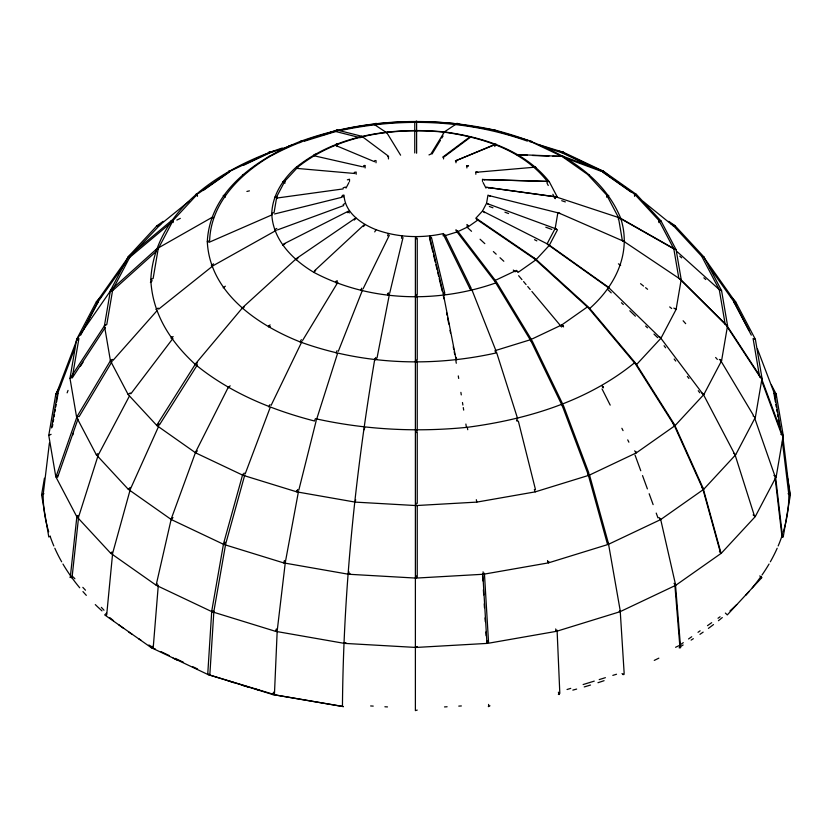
<?xml version="1.0" encoding="UTF-8"?>
<svg xmlns="http://www.w3.org/2000/svg" width="832" height="832" viewBox="0 0 832 832"><rect width="100%" height="100%" fill="white"/><g stroke="black" fill="none" stroke-linecap="round" stroke-linejoin="round"><path stroke-width="1.25" d="M702.884 393.515L702.998 394.222L660.046 337.147M342.451 706.389C343.387 589.774 355.441 473.45 374.868 358.53L376.802 359.122M242.757 474.25L223.558 543.618L211.734 611.104L207.75 674.024L209.882 674.201L213.866 611.364L225.659 544.076L244.795 474.906M153.234 647.535L158.298 585.218M429.52 238.16L429.645 236.839L443.31 293.842L455.926 358.665M106.673 615.004L112.632 553.311L130.27 489.403L158.392 426.899M76.939 515.954L70.314 577.013L72.01 577.855L78.624 516.88L98.228 455.083L129.459 395.98M49.4 443.009L43.15 494.822A372.85 215.259 0 0 0 48.693 531.794M771.399 384.966L776.183 394.066L783.234 435.427L776.183 476.788L755.279 516.568L721.344 553.218L675.678 585.343L620.027 611.718L556.535 631.311L487.646 643.375L416 647.452L344.354 643.375L275.465 631.311L211.973 611.718L156.322 585.343L110.656 553.218L76.721 516.568L55.817 476.788L48.766 435.427L55.817 394.066L60.601 384.966M51.594 427.939L57.346 394.233L74.537 349.034M52.374 426.858L52.79 424.372M53.217 421.876L53.643 419.39M54.07 416.894L54.496 414.409M54.922 411.913L55.349 409.427M55.765 406.931L56.191 404.446M56.618 401.95L58.105 393.234L55.817 394.066M50.315 536.078L48.797 536.983L41.6 494.822L44.429 478.202M730.496 296.265L735.675 301.87L755.373 339.342L762.018 378.321L755.373 417.29L735.675 454.771L703.706 489.31L660.67 519.574L608.234 544.419L548.413 562.879L483.506 574.246L416 578.094L348.494 574.246L283.587 562.879L223.766 544.419L171.33 519.574L128.294 489.31L96.325 454.771L76.627 417.29L69.982 378.321L76.627 339.342L96.325 301.87L101.504 296.265M72.53 375.97L78.915 338.51L76.627 339.342M668.772 221.333L675.054 225.753L703.851 256.849L721.573 290.597L727.563 325.686L721.573 360.776L703.851 394.524L675.054 425.62L636.314 452.878L589.098 475.249L535.226 491.868L476.788 502.112L416 505.565L355.212 502.112L296.774 491.868L242.902 475.249L195.686 452.878L156.946 425.62L128.149 394.524L110.427 360.776L104.437 325.686L110.427 290.597L128.149 256.849L156.946 225.753L163.228 221.333M160.961 223.943L130.302 256.266L112.705 289.765L106.766 324.594L104.437 325.686M539.791 144.986L563.337 152.246L603.522 171.288L636.501 194.49L661.014 220.958L676.104 249.683L681.2 279.552L676.104 309.421L661.014 338.146L636.501 364.614L634.566 362.773C587.194 401.398 527.041 419.442 467.282 427.305C416.52 432.39 365.238 429.77 315.401 418.673L314.517 421.013C271.669 409.926 230.038 392.818 195.499 364.614C170.685 341.806 152.329 314.08 150.8 279.552C154.523 209.986 222.508 167.534 282.298 148.044M197.434 196.331L197.434 194.147L173.139 220.386L158.184 248.851L153.14 278.46L150.8 279.552M207.303 241.696C209.768 190.913 257.005 158.621 300.05 141.513C362.482 118.737 431.205 115.981 495.862 130.374C545.522 143.354 599.955 167.658 620.682 218.192C631.883 252.72 615.451 285.823 589.524 308.63L587.59 306.79L561.922 324.844L530.65 339.664L494.978 350.678L495.862 353.007C431.205 367.401 362.482 364.655 300.05 341.879C257.005 324.771 209.768 292.479 207.303 241.696L209.633 240.604C210.933 203.091 239.595 174.45 270.078 156.354L268.434 156.499M560.238 213.564L557.908 212.472L555.183 228.446L557.461 229.809L549.255 245.43L535.933 259.823L517.993 272.449L516.339 270.4L494.842 280.592L496.132 282.797C437.466 303.597 369.47 301.881 314.007 272.449C292.698 259.802 272.667 239.772 271.762 213.564C272.438 195.187 282.776 179.327 296.067 167.294L298.012 166.951C338.634 134.732 393.38 127.369 443.685 132.111C481.801 137.28 522.33 149.822 547.102 181.116L549.255 181.698L557.461 197.319L555.183 196.487L555.183 198.671L552.874 194.282M341.702 196.238L344.042 195.146C344.885 212.659 361.182 223.787 376.022 229.684C397.54 237.546 421.242 238.493 443.539 233.532L444.434 235.862L457.278 231.899L468.53 226.564L477.776 220.064L475.831 218.223L482.487 211.047L486.574 203.247L487.958 195.146L490.298 196.238M787.571 478.202L790.4 494.822L783.203 536.983L781.685 536.078M443.144 235.841L443.383 234.499L444.974 234.759L471.172 288.236M298.272 492.586L285.324 562.328L277.202 630.75L274.456 693.961L272.334 694.034M375.284 359.871L375.742 357.458M387.858 295.235L388.315 292.822M364.26 429.718L364.718 427.305M401.502 238.306L401.96 235.893M355.212 502.112L355.67 499.699M348.494 574.246L348.951 571.834M377.052 357.864L389.376 294.497L387.473 293.706M196.102 195.582L196.498 193.825M156.239 584.719L171.288 518.762L195.718 451.87L228.602 386.62M487.583 203.726L556.182 228.935M702.894 489.081L703.102 488.207L674.45 424.528L635.898 363.522L635.502 364.042L674.17 425.214L702.894 489.081L720.585 553.186M389.678 293.259L403.021 237.567M298.823 490.079L316.254 420.451M316.649 419.214L337.48 353.694M77.969 419.026L57.585 477.318L56.191 476.216L77.054 416.541L110.947 359.861M72.654 435.146L73.507 432.734M67.132 392.839L68.026 390.416M297.367 166.556L296.681 168.386L354.838 173.503M245.253 473.699L270.109 407.711M56.43 393.598L76.846 339.914M336.138 353.007L337.022 350.678M360.807 290.493L361.691 288.163M387.566 235.862L388.461 233.532M296.774 491.868L297.658 489.538M284.471 560.55L283.587 562.879L284.471 562.734M276.359 628.971L275.465 631.311L276.359 631.155M273.614 692.182L272.719 694.522L207.99 674.544L151.258 647.66L104.697 614.91L106.631 613.07M338.343 351.25L362.544 289.942M660.036 337.678L607.849 286.801L548.298 244.421L483.673 211.65M674.17 425.214L674.45 424.528M228.706 172.432L229.476 170.737M271.118 405.35L301.943 341.526M363.106 288.777L389.303 235.31M83.502 329.347L97.76 302.214M80.694 335.13L98.478 301.288L96.325 301.87L97.76 302.942M346.008 188.115L348.93 182.541M555.183 228.446L547.102 243.818L549.255 245.43M675.449 584.21L674.887 585.229L679.962 647.629L680.514 646.526L675.449 584.21L660.452 518.44L659.838 519.262M300.05 341.879L301.35 339.664M335.868 282.797L337.158 280.592M268.663 406.858L269.963 404.643M374.722 231.899L376.022 229.684M242.902 475.249L244.202 473.034M223.766 544.419L225.056 542.214M315.255 154.076L314.236 155.813L362.45 166.764M79.061 416.707L112.185 361.306M302.609 340.434L337.761 282.454L335.982 281.247M459.347 124.571L457.132 123.396L444.527 131.789L430.862 154.107L428.979 154.908M432.037 154.014L440.471 140.244M441.771 138.122L443.061 136.001M159.609 424.632L197.475 364.707M363.688 167.045L364.78 165.329M70.543 377.624L105.092 324.844M72.238 377.957L105.29 327.475M80.246 366.517L83.044 362.232M128.253 257.223L97.074 301.33L97.282 302.869L126.89 260.988M268.497 153.39L269.62 151.809M299.894 142.657L301.101 141.045M130.842 393.817L172.9 338.458L171.486 337.022M268.434 326.893L270.078 324.844M314.007 272.449L315.661 270.4M228.478 387.816L230.131 385.778M363.47 226.564L365.113 224.526M195.686 452.878L197.34 450.83M171.33 519.574L172.973 517.535M156.322 585.343L157.425 583.981M152.36 646.298L151.258 647.66L155.262 648.918M337.012 143.863L335.702 145.465L374.556 161.72M113.048 360.339L156.811 310.918M298.012 166.951L284.898 181.116L276.817 196.487L274.092 212.472L271.762 213.564M150.394 282.526L152.214 280.717M361.816 136.282L337.074 130.021L335.587 131.477L360.256 137.727L361.816 136.282L388.617 156.302M619.237 611.499L620.194 610.574L608.4 543.275L589.264 474.105L588.214 474.646L607.412 544.014L608.4 543.275M242.476 308.63L244.41 306.79M296.067 259.823L298.012 257.982M195.499 364.614L197.434 362.773M354.224 220.064L356.169 218.223M156.946 425.62L158.881 423.779M128.294 489.31L130.229 487.458M110.656 553.218L111.946 551.99M635.409 452.379L636.085 451.745M314.382 270.91L363.906 224.973M111.706 291.47L156.239 251.41M171.964 220.189L129.002 256.173L129.116 257.847L170.955 222.799M158.236 226.252L188.885 201.396M158.673 309.14L213.075 265.73L276.297 230.329M376.074 123.261L374.379 124.54L386.953 132.912L400.598 155.189M223.194 287.799L225.347 286.198M282.745 245.43L284.898 243.818M170.986 338.146L173.139 336.534M347.36 212.649L349.513 211.047M442.697 157.165L469.456 137.186L471.328 136.562L444.527 156.572M128.149 394.524L130.302 392.912M96.325 454.771L97.76 453.69M76.721 516.568L78.156 515.486M70.096 577.533L72.249 575.931M734.24 302.942L735.675 301.87L733.522 301.288L751.306 335.13M386.953 132.912L388.69 131.654M198.494 193.398L230.131 171.142L269.963 152.277L274.872 150.758M203.133 190.528L229.58 171.922M297.128 166.556C338.239 134.337 393.453 127.15 444.142 131.893C482.882 137.145 524.077 149.885 549.255 181.698M680.139 644.883L683.301 642.658M688.553 638.966L691.714 636.74M698.017 632.299L700.128 630.822M707.491 625.643L711.693 622.69M718.006 618.249L720.106 616.762M354.921 218.535L296.681 258.346L242.923 307.299L195.811 363.449L157.144 424.622L158.922 425.714M558.522 694.314L559.822 693.42L557.086 630.209L555.776 631.01M534.269 258.014L477.162 218.972L476.393 219.128L534.633 258.95L588.39 307.892L588.921 307.538M211.318 265.2L213.595 263.848M274.539 229.809L276.817 228.446M155.896 309.421L158.184 308.069M343.138 204.61L345.426 203.247M110.427 360.776L112.705 359.424M76.627 417.29L78.156 416.385M55.817 476.788L58.105 475.436M602.524 387.13L603.294 386.682M212.368 217.214L156.801 248.799L111.186 289.827L77.303 338.718L77.917 340.215M414.762 131.186L416.614 130.135M283.566 244.036L348.275 211.214L349.274 212.971M271.232 155.802C327.434 125.32 393.297 117.551 456.258 123.75L456.716 123.521M176.842 220.074L180.305 218.39M243.277 165.433L269.526 152.994L288.85 146.39M675.574 647.286L679.089 645.622M69.982 378.321L72.311 377.229M48.766 435.427L51.095 434.335M41.6 494.822L43.93 493.719M547.633 562.38L548.964 561.777M488.342 706.534L489.954 705.806M455.198 124.259L457.132 123.396M442.624 132.631L444.527 131.789M208.853 242.403L272.147 214.791M494.239 144.674L455.385 160.919L496.018 144.258M277.503 229.892L343.699 205.577M211.318 218.192L213.595 217.36M274.539 197.319L276.817 196.487L276.817 198.671M155.896 249.683L158.184 248.851M343.138 187.866L345.426 187.034M110.427 290.597L112.705 289.765M322.618 135.179L337.074 130.021M288.496 146.13L292.209 144.986M304.626 141.118L336.731 131.206M567.039 689.51L570.752 688.366M583.128 684.549L594.256 681.117M599.206 679.588L605.394 677.674M612.81 675.386L616.522 674.242M534.633 258.95L535.319 258.731L587.964 306.675M562.453 326.019L563.347 325.749M495.518 280.644L457.444 230.755L456.071 230.662L494.988 281.642L530.899 340.881L562.38 406.058L563.503 405.714L588.806 472.909M417.238 710.081L415.386 710.611L415.386 237.578M223.194 195.582L225.347 195.01L225.347 197.194M282.745 181.698L284.898 181.116L284.898 183.3M170.986 220.958L173.139 220.386L173.139 222.57M347.36 179.826L349.513 179.244L349.513 181.428M128.149 256.849L130.302 256.266M274.57 213.97L342.014 197.257M415.386 646.984L417.238 646.547M246.896 191.454L249.423 190.861M530.057 141.856L531.929 141.44M561.444 152.599L563.41 152.204M242.476 174.751L244.41 174.408M195.499 194.49L197.434 194.147M354.224 172.411L356.169 172.058L356.169 174.252M156.946 225.753L158.881 225.399M340.486 130.551C402.199 117.208 467.74 119.839 527.374 141.118M456.258 123.75L495.862 130.374M470.309 136.781L471.193 136.625M444.434 156.614L443.539 156.759L443.539 158.943M277.087 198.016L343.148 188.916M466.554 166.036L468.094 165.828M610.376 177.029L603.398 171.246L563.337 156.406L552.739 156.27M530.899 340.881L532.106 340.735L562.942 404.56M516.745 271.419L517.764 271.305M343.845 642.855L345.873 642.637M535.319 167.149L475.79 172.318L477.079 172.266M314.007 154.679L315.661 154.534M228.478 171.288L230.131 171.142M363.47 165.911L365.113 165.766L365.113 167.95M679.089 647.806L680.742 647.66L679.64 646.298M444.517 706.919L447.106 706.763M458.775 706.108L461.365 705.952M467.22 225.472L468.312 225.43M494.978 130.53L531.95 141.513M496.132 144.321L494.842 144.352L494.842 146.536M557.128 150.758L563.337 152.246M457.278 160.576L455.978 160.597L455.978 162.791M211.973 611.718L213.273 611.686M207.99 674.544L272.376 693.992M347.994 573.529L350.012 573.508M634.525 194.397L636.189 194.418M300.05 141.513L301.35 141.534M335.868 144.321L337.158 144.352L337.158 146.536M268.663 152.246L269.963 152.277M374.722 160.576L376.022 160.597L376.022 162.791M622.71 674.523L624.01 674.544M484.016 179.546L548.434 181.459L483.725 179.587M517.618 154.586L563.337 156.406M517.286 154.856L527.415 155.262M532.48 155.459L548.933 156.114M370.635 705.952L373.225 706.108M384.894 706.763L387.483 706.919M673.078 225.659L674.856 225.774M530.65 141.534L561.922 156.354L563.566 156.499M516.339 154.534L517.993 154.679M562.037 152.277L601.869 171.142L603.522 171.288M468.53 165.911L466.887 165.766L466.887 167.95M211.734 611.104L213.866 611.364M488.374 187.522L554.424 196.612M487.77 187.522L556.462 196.986M659.1 220.646L660.514 220.844M336.138 130.374L337.022 130.53M360.807 136.625L361.691 136.781M387.566 156.614L388.461 156.759L388.461 158.943M516.599 420.857L517.483 421.013L516.599 418.673M555.641 631.155L556.535 631.311L555.641 628.971M558.386 694.366L559.281 694.522L558.386 692.182M561.922 156.354L587.59 174.408L589.524 174.751M533.988 166.951L535.933 167.294M636.501 194.49L634.566 194.147L601.869 171.142M477.776 172.411L475.831 172.058L475.831 174.252M671.039 223.943L675.054 225.753M296.452 490.901L298.511 491.317M415.386 360.901L417.238 361.286L417.238 430.487M443.31 293.842L445.047 294.216M789.911 495.092L782.735 435.614L761.457 378.342L726.908 325.551L680.399 279.292L623.74 241.322L559.094 213.106L488.738 195.52M733.772 301.548L735.405 301.985L703.477 256.838M608.806 195.582L606.653 195.01L587.59 174.408M661.014 220.958L658.861 220.386L634.566 194.147L634.566 196.331M484.64 179.826L482.487 179.244L482.487 181.428M673.119 225.399L701.698 256.266L703.851 256.849M415.386 295.36L417.238 295.942M556.92 197.194L617.708 217.256M561.714 200.699L565.354 201.906M543.15 146.39L562.474 152.994L589.867 165.974M620.682 218.192L618.405 217.36L606.653 195.01L606.653 197.194M658.861 222.57L658.861 220.386L673.816 248.851L676.104 249.683M486.574 187.034L488.862 187.866M701.698 256.266L719.295 289.765L721.573 290.597M755.373 339.342L753.085 338.51L759.47 375.97M776.183 394.066L773.895 393.234L775.382 401.95M489.32 206.461L492.929 207.792M504.941 212.202L508.55 213.533M545.802 227.219L551.814 229.424M566.436 158.413L601.546 171.413M624.697 241.696L622.367 240.604L618.405 217.36L618.405 219.544M681.2 279.552L678.86 278.46L673.816 248.851M727.563 325.686L725.234 324.594L719.295 289.765M759.689 377.229L762.018 378.321M780.905 434.335L783.234 435.427M788.07 493.719L790.4 494.822M161.127 651.706L169.354 655.595M175.23 658.382L183.446 662.272M192.847 666.734L197.548 668.959M487.188 643.146L487.188 640.962M488.592 706.597L488.592 704.413M534.529 239.71L536.838 240.874M774.415 393.536L775.809 394.295L776.121 396.843M619.871 217.911L675.438 249.496M620.027 218.296L673.223 248.529M623.147 240.978L623.74 241.322M679.64 278.834L680.399 279.292M618.405 263.848L620.682 265.2M673.816 308.069L676.104 309.421M486.574 203.247L488.862 204.61M719.295 359.424L721.573 360.776M753.085 415.938L755.373 417.29M773.895 475.436L776.183 476.788M602.42 171.922L630.978 192.015M547.966 244.691L607.693 287.196M268.663 325.52L270.4 326.768M622.034 673.577L623.22 674.419L624.166 673.4L620.194 610.574M606.653 286.198L608.806 287.799M658.861 336.534L661.014 338.146M482.487 211.047L484.64 212.649M701.698 392.912L703.851 394.524M733.522 453.159L735.675 454.771M753.126 514.956L755.279 516.568M759.751 575.931L761.904 577.533L727.303 614.91L725.369 613.07M640.557 283.681L643.573 286.083M645.58 287.685L647.587 289.286M669.687 306.925L671.705 308.526M643.115 201.396L673.764 226.252M677.175 251.711L718.869 289.214M679.744 256.121L681.668 257.858M703.862 277.826L705.786 279.552M466.773 226.897L471.526 231.296M480.074 239.231L484.817 243.63M493.366 251.566L496.215 254.207M500.022 257.733L503.818 261.258M513.313 270.067L515.216 271.825M533.988 257.982L535.933 259.823M673.119 423.779L675.054 425.62M701.771 487.458L703.706 489.31M719.41 551.377L721.344 553.218M607.516 289.286L611.229 292.874M621.452 302.734L623.314 304.522M629.824 310.794L635.398 316.181M645.622 326.04L647.483 327.829M653.983 334.1L657.706 337.688M680.555 279.739L725.098 324.064M73.133 576.878L74.901 578.781M82.836 587.361L85.478 590.21M101.348 607.35L103.99 610.21M683.124 320.767L685.682 323.658M715.634 357.479L717.34 359.414M589.742 308.526L635.076 362.544M588.39 307.892L635.502 364.042M518.638 275.673L521.945 279.614M523.598 281.59L526.074 284.554M527.727 286.53L530.213 289.484M531.866 291.46L561.61 326.997M561.922 324.844L563.566 326.893M601.869 385.778L603.522 387.816M466.887 224.526L468.53 226.564M634.66 450.83L636.314 452.878M659.027 517.535L660.67 519.574M674.024 583.305L675.678 585.343M720.294 359.902L720.814 360.568M664.071 345.738L665.621 347.786M674.17 359.029L675.719 361.067M687.367 376.407L688.927 378.446M698.246 390.707L699.795 392.756M709.342 266.999L734.24 302.214L749.091 330.47M726.71 326.05L759.762 376.532M496.298 281.663L531.45 339.643M720.959 361.015L753.428 415.303M530.65 339.664L531.95 341.879M562.037 404.643L563.337 406.858M455.978 229.684L457.278 231.899M587.798 473.034L589.098 475.249M703.487 394.659L734.926 454.636M548.257 185.494L547.102 183.3L547.102 181.116M483.07 182.541L485.992 188.115M602.035 388.908L610.199 405.122M621.878 428.293L623.043 430.612M627.723 439.878L628.888 442.198M443.383 234.499L470.184 289.214M471.744 289.39L495.934 350.709M470.309 288.163L471.193 290.493M534.342 489.538L535.226 491.868M547.529 560.55L548.413 562.879M757.463 349.034L774.654 394.233L780.614 429.187M562.38 406.058L588.214 474.646M735.842 303.181L736.736 305.573M761.821 381.243L781.685 434.71M635.024 455.042L640.765 470.756M642.533 475.592L647.39 488.894M649.158 493.73L653.13 504.618M656.219 513.084L657.987 517.92M754.51 417.633L774.894 475.914M735.114 455L754.322 515.559M496.413 351.905L517.639 418.673M703.102 488.207L720.741 552.126M518.346 421.148L535.465 489.528M760.937 576.534L761.218 577.678M431.402 237.286L444.756 292.978M429.822 239.418L432.858 252.054M433.462 254.582L435.271 262.163M435.885 264.69L437.091 269.734M437.694 272.262L438.61 276.058M439.213 278.585L442.239 291.21M443.394 296.265L443.882 298.792M446.586 312.697L447.086 315.224M447.574 317.751L448.802 324.064M450.029 330.387L450.528 332.914M453.232 346.809L453.721 349.336M454.21 351.863L454.709 354.39M456.258 357.458L456.716 359.871M443.685 292.822L444.142 295.235M467.282 427.305L467.74 429.718M430.04 235.893L430.498 238.306M476.33 499.699L476.788 502.112M483.049 571.834L483.506 574.246M775.809 404.446L776.235 406.931M776.651 409.427L777.078 411.913M777.504 414.409L777.93 416.894M778.357 419.39L778.783 421.876M779.21 424.372L779.626 426.858M786.698 473.096L787.134 475.644M342.95 195.042L343.262 196.955M455.884 360.714L456.29 363.251M458.286 375.908L458.682 378.446M460.886 392.371L461.282 394.909M462.478 402.511L462.883 405.038M463.278 407.576L463.684 410.103M465.878 424.039L466.284 426.566M782.444 441.74L788.85 494.822A372.85 215.259 0 0 1 783.307 531.794M775.57 476.913L782.61 537.202M775.05 477.194L781.924 536.11M484.411 573.227L488.55 642.356M482.789 573.664L486.938 642.99M482.55 575.765L482.862 580.871M483.392 589.805L483.704 594.911M484.234 603.845L484.463 607.672M485.077 617.885L485.306 621.712M485.919 631.925L486.148 635.752M417.238 238.233L417.238 294.653M417.238 297.222L417.238 360.006M417.238 431.766L417.238 503.391M417.238 505.96L417.238 577.19M416.614 153.223L416.614 121.025L414.762 122.106L414.762 152.963M416 236.694L416 239.127M416 294.393L416 296.837M416 359.746L416 362.18M416 430.227L416 432.661M416 503.131L416 505.565M416 575.65L416 578.094M781.685 536.817A372.85 215.259 0 0 1 778.17 545.958M777.182 548.236A372.85 215.259 0 0 1 770.338 561.798M769.049 564.034A372.85 215.259 0 0 1 761.998 575.026M760.469 577.19A372.85 215.259 0 0 1 752.284 587.787M749.05 591.583A372.85 215.259 0 0 1 745.68 595.358M736.715 604.594A372.85 215.259 0 0 1 729.997 610.886M722.28 617.573A372.85 215.259 0 0 1 718.442 620.703M713.502 624.572A372.85 215.259 0 0 1 708.406 628.378M703.154 632.122A372.85 215.259 0 0 1 699.93 634.338M693.347 638.685A372.85 215.259 0 0 1 691.111 640.11M683.134 644.987A372.85 215.259 0 0 1 680.805 646.35M658.84 658.154A372.85 215.259 0 0 1 654.264 660.39M604.084 680.68A372.85 215.259 0 0 1 597.958 682.708M590.512 685.048A372.85 215.259 0 0 1 584.241 686.92M576.649 689.073A372.85 215.259 0 0 1 572.822 690.113M259.178 690.113A372.85 215.259 0 0 1 255.351 689.073M247.759 686.92A372.85 215.259 0 0 1 241.488 685.048M234.042 682.708A372.85 215.259 0 0 1 227.916 680.68M177.736 660.39A372.85 215.259 0 0 1 173.16 658.154M151.195 646.35A372.85 215.259 0 0 1 148.866 644.987M140.889 640.11A372.85 215.259 0 0 1 138.653 638.685M132.07 634.338A372.85 215.259 0 0 1 128.846 632.122M123.594 628.378A372.85 215.259 0 0 1 118.498 624.572M113.558 620.703A372.85 215.259 0 0 1 109.72 617.573M102.003 610.886A372.85 215.259 0 0 1 95.285 604.594M86.32 595.358A372.85 215.259 0 0 1 82.95 591.583M79.716 587.787A372.85 215.259 0 0 1 71.531 577.19M70.002 575.026A372.85 215.259 0 0 1 62.951 564.034M61.662 561.798A372.85 215.259 0 0 1 54.818 548.236M53.83 545.958A372.85 215.259 0 0 1 50.315 536.817M343.408 706.597L272.719 694.522L343.408 706.597"/></g></svg>
